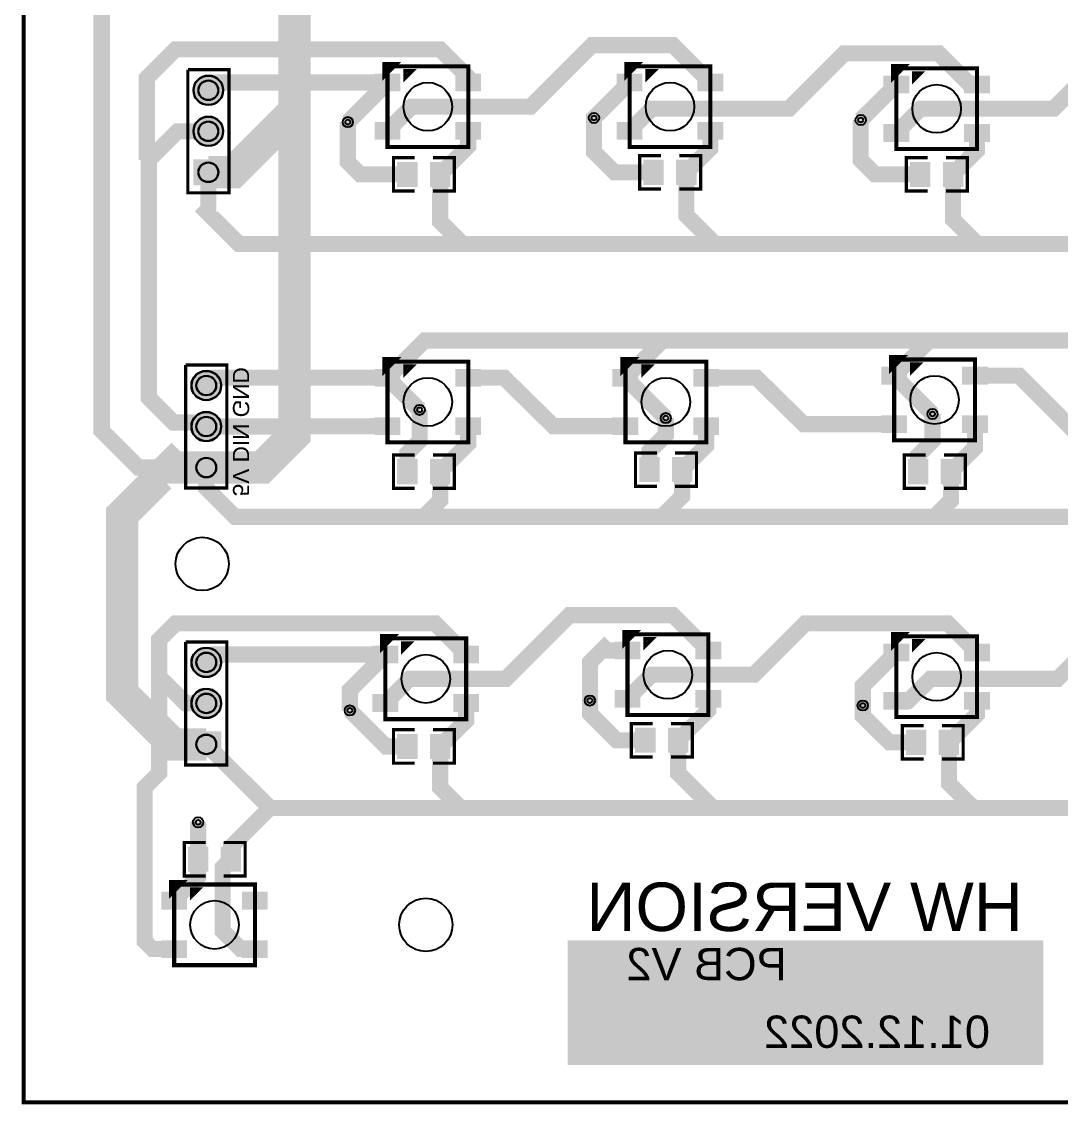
# Model space of a CAD drawing. Extents: x -5 to 8273, y -8273 to 5.
# Drawn here: x -5 to 2529, y -8273 to -5633 of the extents above; entities that cross this region are included whole.
import ezdxf

# ---------------------------------------------------------------- set-up
doc = ezdxf.new("R2010")
doc.units = 9
for name, color, linetype, true_color in [('BoardOutLine', 7, 'Continuous', 0xff00ff), ('BottomLayer', 7, 'Continuous', 0x0000ff), ('BottomSilkLayer', 7, 'Continuous', 0x66cc33), ('BottomSolderMaskLayer', 7, 'Continuous', 0xaa00ff), ('Hole', 7, 'Continuous', 0x222222), ('Multi-Layer', 7, 'Continuous', 0xc0c0c0), ('TopLayer', 7, 'Continuous', 0xff0000), ('TopPasteMaskLayer', 7, 'Continuous', 0x808080), ('TopSilkLayer', 7, 'Continuous', 0xffcc00), ('TopSolderMaskLayer', 7, 'Continuous', 0x800080)]:
    doc.layers.add(name, color=color, linetype=linetype, true_color=true_color)
doc.styles.get("Standard").update_dxf_attribs({"font": 'arial.ttf'})

msp = doc.modelspace()

# ---------------------------------------------------------------- hatches: boundary and pattern name
at = {"layer": 'BottomLayer'}
msp.add_hatch(color=256, dxfattribs=at).paths.add_polyline_path([(1327.5, -7875), (2482.5, -7875), (2482.5, -8175), (1327.5, -8175), (1327.5, -7875)])
at = {"layer": 'BottomSolderMaskLayer'}
for points in [[(413.567, -5800, 1), (486.433, -5800, 1)], [(413.567, -5900, 1), (486.433, -5900, 1)], [(413.42399999999907, -6031.874890638668), (413.42399999999907, -5968.125109361332), (486.57600000000093, -5968.125109361332), (486.57600000000093, -6031.874890638668)], [(408.567, -6520, 1), (481.433, -6520, 1)], [(408.567, -6620, 1), (481.433, -6620, 1)], [(408.42399999999907, -6751.874890638668), (408.42399999999907, -6688.125109361332), (481.57600000000093, -6688.125109361332), (481.57600000000093, -6751.874890638668)], [(408.567, -7195, 1), (481.433, -7195, 1)], [(408.567, -7295, 1), (481.433, -7295, 1)], [(408.42399999999907, -7426.874890638675), (408.42399999999907, -7363.125109361325), (481.57600000000093, -7363.125109361325), (481.57600000000093, -7426.874890638675)], [(1325.5, -7873), (2484.5, -7873), (2484.5, -8177), (1325.5, -8177), (1325.5, -7873)]]:
    msp.add_hatch(color=256, dxfattribs=at).paths.add_polyline_path(points)
at = {"layer": 'Multi-Layer'}
for points in [[(414.567, -5800, 1), (485.433, -5800, 1)], [(414.567, -5900, 1), (485.433, -5900, 1)], [(414.56700000000274, -6031), (414.56700000000274, -5969), (485.43299999999726, -5969), (485.43299999999726, -6031)], [(409.567, -6520, 1), (480.433, -6520, 1)], [(409.567, -6620, 1), (480.433, -6620, 1)], [(409.56700000000274, -6751), (409.56700000000274, -6689), (480.43299999999726, -6689), (480.43299999999726, -6751)], [(409.567, -7195, 1), (480.433, -7195, 1)], [(409.567, -7295, 1), (480.433, -7295, 1)], [(409.56700000000274, -7426), (409.56700000000274, -7364), (480.43299999999726, -7364), (480.43299999999726, -7426)]]:
    msp.add_hatch(color=256, dxfattribs=at).paths.add_polyline_path(points)
at = {"layer": 'TopLayer'}
for points in [[(916.125, -5800.5999999999985), (857.0250000000015, -5800.5999999999985), (857.0250000000015, -5761.300000000003), (916.125, -5761.300000000003)], [(1112.9249999999956, -5800.5999999999985), (1053.925000000003, -5800.5999999999985), (1053.925000000003, -5761.300000000003), (1112.9249999999956, -5761.300000000003)], [(1506.125, -5800.5999999999985), (1447.0250000000015, -5800.5999999999985), (1447.0250000000015, -5761.300000000003), (1506.125, -5761.300000000003)], [(1702.9249999999956, -5800.5999999999985), (1643.925000000003, -5800.5999999999985), (1643.925000000003, -5761.300000000003), (1702.9249999999956, -5761.300000000003)], [(2156.125, -5805.5999999999985), (2097.0250000000015, -5805.5999999999985), (2097.0250000000015, -5766.300000000003), (2156.125, -5766.300000000003)], [(2352.9249999999956, -5805.5999999999985), (2293.925000000003, -5805.5999999999985), (2293.925000000003, -5766.300000000003), (2352.9249999999956, -5766.300000000003)], [(916.125, -5918.699999999997), (857.0250000000015, -5918.699999999997), (857.0250000000015, -5879.4000000000015), (916.125, -5879.4000000000015)], [(1112.9249999999956, -5918.699999999997), (1053.925000000003, -5918.699999999997), (1053.925000000003, -5879.4000000000015), (1112.9249999999956, -5879.4000000000015)], [(1506.125, -5918.699999999997), (1447.0250000000015, -5918.699999999997), (1447.0250000000015, -5879.4000000000015), (1506.125, -5879.4000000000015)], [(1702.9249999999956, -5918.699999999997), (1643.925000000003, -5918.699999999997), (1643.925000000003, -5879.4000000000015), (1702.9249999999956, -5879.4000000000015)], [(2156.125, -5923.699999999997), (2097.0250000000015, -5923.699999999997), (2097.0250000000015, -5884.4000000000015), (2156.125, -5884.4000000000015)], [(2352.9249999999956, -5923.699999999997), (2293.925000000003, -5923.699999999997), (2293.925000000003, -5884.4000000000015), (2352.9249999999956, -5884.4000000000015)], [(957.8349999999919, -6033.542999999998), (912.1650000000081, -6033.542999999998), (912.1650000000081, -5976.457000000002), (957.8349999999919, -5976.457000000002)], [(1037.8349999999919, -6033.542999999998), (992.1650000000081, -6033.542999999998), (992.1650000000081, -5976.457000000002), (1037.8349999999919, -5976.457000000002)], [(1557.8349999999919, -6028.542999999998), (1512.1650000000081, -6028.542999999998), (1512.1650000000081, -5971.457000000002), (1557.8349999999919, -5971.457000000002)], [(1637.8349999999919, -6028.542999999998), (1592.1650000000081, -6028.542999999998), (1592.1650000000081, -5971.457000000002), (1637.8349999999919, -5971.457000000002)], [(2207.834999999992, -6033.542999999998), (2162.165000000008, -6033.542999999998), (2162.165000000008, -5976.457000000002), (2207.834999999992, -5976.457000000002)], [(2287.834999999992, -6033.542999999998), (2242.165000000008, -6033.542999999998), (2242.165000000008, -5976.457000000002), (2287.834999999992, -5976.457000000002)], [(916.125, -6520.5999999999985), (857.0250000000015, -6520.5999999999985), (857.0250000000015, -6481.300000000003), (916.125, -6481.300000000003)], [(1112.9249999999956, -6520.5999999999985), (1053.925000000003, -6520.5999999999985), (1053.925000000003, -6481.300000000003), (1112.9249999999956, -6481.300000000003)], [(1496.125, -6520.5999999999985), (1437.0250000000015, -6520.5999999999985), (1437.0250000000015, -6481.300000000003), (1496.125, -6481.300000000003)], [(1692.9249999999956, -6520.5999999999985), (1633.925000000003, -6520.5999999999985), (1633.925000000003, -6481.300000000003), (1692.9249999999956, -6481.300000000003)], [(2151.125, -6515.5999999999985), (2092.0250000000015, -6515.5999999999985), (2092.0250000000015, -6476.300000000003), (2151.125, -6476.300000000003)], [(2347.9249999999956, -6515.5999999999985), (2288.925000000003, -6515.5999999999985), (2288.925000000003, -6476.300000000003), (2347.9249999999956, -6476.300000000003)], [(916.125, -6638.699999999997), (857.0250000000015, -6638.699999999997), (857.0250000000015, -6599.4000000000015), (916.125, -6599.4000000000015)], [(1112.9249999999956, -6638.699999999997), (1053.925000000003, -6638.699999999997), (1053.925000000003, -6599.4000000000015), (1112.9249999999956, -6599.4000000000015)], [(1496.125, -6638.699999999997), (1437.0250000000015, -6638.699999999997), (1437.0250000000015, -6599.4000000000015), (1496.125, -6599.4000000000015)], [(1692.9249999999956, -6638.699999999997), (1633.925000000003, -6638.699999999997), (1633.925000000003, -6599.4000000000015), (1692.9249999999956, -6599.4000000000015)], [(2151.125, -6633.699999999997), (2092.0250000000015, -6633.699999999997), (2092.0250000000015, -6594.4000000000015), (2151.125, -6594.4000000000015)], [(2347.9249999999956, -6633.699999999997), (2288.925000000003, -6633.699999999997), (2288.925000000003, -6594.4000000000015), (2347.9249999999956, -6594.4000000000015)], [(957.8349999999919, -6758.542999999998), (912.1650000000081, -6758.542999999998), (912.1650000000081, -6701.457000000002), (957.8349999999919, -6701.457000000002)], [(1037.8349999999919, -6758.542999999998), (992.1650000000081, -6758.542999999998), (992.1650000000081, -6701.457000000002), (1037.8349999999919, -6701.457000000002)], [(1547.8349999999919, -6753.542999999998), (1502.1650000000081, -6753.542999999998), (1502.1650000000081, -6696.457000000002), (1547.8349999999919, -6696.457000000002)], [(1627.8349999999919, -6753.542999999998), (1582.1650000000081, -6753.542999999998), (1582.1650000000081, -6696.457000000002), (1627.8349999999919, -6696.457000000002)], [(2202.834999999992, -6758.542999999998), (2157.165000000008, -6758.542999999998), (2157.165000000008, -6701.457000000002), (2202.834999999992, -6701.457000000002)], [(2282.834999999992, -6758.542999999998), (2237.165000000008, -6758.542999999998), (2237.165000000008, -6701.457000000002), (2282.834999999992, -6701.457000000002)], [(1501.125, -7185.5999999999985), (1442.0250000000015, -7185.5999999999985), (1442.0250000000015, -7146.300000000003), (1501.125, -7146.300000000003)], [(1697.9249999999956, -7185.5999999999985), (1638.925000000003, -7185.5999999999985), (1638.925000000003, -7146.300000000003), (1697.9249999999956, -7146.300000000003)], [(2156.125, -7190.5999999999985), (2097.0250000000015, -7190.5999999999985), (2097.0250000000015, -7151.300000000003), (2156.125, -7151.300000000003)], [(2352.9249999999956, -7190.5999999999985), (2293.925000000003, -7190.5999999999985), (2293.925000000003, -7151.300000000003), (2352.9249999999956, -7151.300000000003)], [(911.125, -7195.5999999999985), (852.0250000000015, -7195.5999999999985), (852.0250000000015, -7156.300000000003), (911.125, -7156.300000000003)], [(1107.9249999999956, -7195.5999999999985), (1048.925000000003, -7195.5999999999985), (1048.925000000003, -7156.300000000003), (1107.9249999999956, -7156.300000000003)], [(911.125, -7313.699999999997), (852.0250000000015, -7313.699999999997), (852.0250000000015, -7274.399999999994), (911.125, -7274.399999999994)], [(1107.9249999999956, -7313.699999999997), (1048.925000000003, -7313.699999999997), (1048.925000000003, -7274.399999999994), (1107.9249999999956, -7274.399999999994)], [(1501.125, -7303.699999999997), (1442.0250000000015, -7303.699999999997), (1442.0250000000015, -7264.4000000000015), (1501.125, -7264.4000000000015)], [(1697.9249999999956, -7303.699999999997), (1638.925000000003, -7303.699999999997), (1638.925000000003, -7264.4000000000015), (1697.9249999999956, -7264.4000000000015)], [(2156.125, -7308.699999999997), (2097.0250000000015, -7308.699999999997), (2097.0250000000015, -7269.399999999994), (2156.125, -7269.399999999994)], [(2352.9249999999956, -7308.699999999997), (2293.925000000003, -7308.699999999997), (2293.925000000003, -7269.399999999994), (2352.9249999999956, -7269.399999999994)], [(1537.8349999999919, -7413.542999999998), (1492.1650000000081, -7413.542999999998), (1492.1650000000081, -7356.457000000002), (1537.8349999999919, -7356.457000000002)], [(1617.8349999999919, -7413.542999999998), (1572.1650000000081, -7413.542999999998), (1572.1650000000081, -7356.457000000002), (1617.8349999999919, -7356.457000000002)], [(2197.834999999992, -7418.542999999998), (2152.165000000008, -7418.542999999998), (2152.165000000008, -7361.457000000002), (2197.834999999992, -7361.457000000002)], [(2277.834999999992, -7418.542999999998), (2232.165000000008, -7418.542999999998), (2232.165000000008, -7361.457000000002), (2277.834999999992, -7361.457000000002)], [(957.8349999999919, -7428.542999999998), (912.1650000000081, -7428.542999999998), (912.1650000000081, -7371.457000000002), (957.8349999999919, -7371.457000000002)], [(1037.8349999999919, -7428.542999999998), (992.1650000000081, -7428.542999999998), (992.1650000000081, -7371.457000000002), (1037.8349999999919, -7371.457000000002)], [(447.8349999999991, -7703.542999999998), (402.1650000000009, -7703.542999999998), (402.1650000000009, -7646.457000000002), (447.8349999999991, -7646.457000000002)], [(527.8349999999991, -7703.542999999998), (482.1650000000009, -7703.542999999998), (482.1650000000009, -7646.457000000002), (527.8349999999991, -7646.457000000002)], [(396.125, -7795.600000000006), (337.02500000000146, -7795.600000000006), (337.02500000000146, -7756.300000000003), (396.125, -7756.300000000003)], [(592.9250000000029, -7795.600000000006), (533.9250000000029, -7795.600000000006), (533.9250000000029, -7756.300000000003), (592.9250000000029, -7756.300000000003)], [(396.125, -7913.699999999997), (337.02500000000146, -7913.699999999997), (337.02500000000146, -7874.399999999994), (396.125, -7874.399999999994)], [(592.9250000000029, -7913.699999999997), (533.9250000000029, -7913.699999999997), (533.9250000000029, -7874.399999999994), (592.9250000000029, -7874.399999999994)], [(1330, -7875), (2485, -7875), (2485, -8175), (1330, -8175), (1330, -7875)]]:
    msp.add_hatch(color=256, dxfattribs=at).paths.add_polyline_path(points)
at = {"layer": 'TopPasteMaskLayer'}
for points in [[(916.125, -5800.5999999999985), (857.0250000000015, -5800.5999999999985), (857.0250000000015, -5761.300000000003), (916.125, -5761.300000000003)], [(1112.9249999999956, -5800.5999999999985), (1053.925000000003, -5800.5999999999985), (1053.925000000003, -5761.300000000003), (1112.9249999999956, -5761.300000000003)], [(1506.125, -5800.5999999999985), (1447.0250000000015, -5800.5999999999985), (1447.0250000000015, -5761.300000000003), (1506.125, -5761.300000000003)], [(1702.9249999999956, -5800.5999999999985), (1643.925000000003, -5800.5999999999985), (1643.925000000003, -5761.300000000003), (1702.9249999999956, -5761.300000000003)], [(2156.125, -5805.5999999999985), (2097.0250000000015, -5805.5999999999985), (2097.0250000000015, -5766.300000000003), (2156.125, -5766.300000000003)], [(2352.9249999999956, -5805.5999999999985), (2293.925000000003, -5805.5999999999985), (2293.925000000003, -5766.300000000003), (2352.9249999999956, -5766.300000000003)], [(916.125, -5918.699999999997), (857.0250000000015, -5918.699999999997), (857.0250000000015, -5879.4000000000015), (916.125, -5879.4000000000015)], [(1112.9249999999956, -5918.699999999997), (1053.925000000003, -5918.699999999997), (1053.925000000003, -5879.4000000000015), (1112.9249999999956, -5879.4000000000015)], [(1506.125, -5918.699999999997), (1447.0250000000015, -5918.699999999997), (1447.0250000000015, -5879.4000000000015), (1506.125, -5879.4000000000015)], [(1702.9249999999956, -5918.699999999997), (1643.925000000003, -5918.699999999997), (1643.925000000003, -5879.4000000000015), (1702.9249999999956, -5879.4000000000015)], [(2156.125, -5923.699999999997), (2097.0250000000015, -5923.699999999997), (2097.0250000000015, -5884.4000000000015), (2156.125, -5884.4000000000015)], [(2352.9249999999956, -5923.699999999997), (2293.925000000003, -5923.699999999997), (2293.925000000003, -5884.4000000000015), (2352.9249999999956, -5884.4000000000015)], [(957.8349999999919, -6033.542999999998), (912.1650000000081, -6033.542999999998), (912.1650000000081, -5976.457000000002), (957.8349999999919, -5976.457000000002)], [(1037.8349999999919, -6033.542999999998), (992.1650000000081, -6033.542999999998), (992.1650000000081, -5976.457000000002), (1037.8349999999919, -5976.457000000002)], [(1557.8349999999919, -6028.542999999998), (1512.1650000000081, -6028.542999999998), (1512.1650000000081, -5971.457000000002), (1557.8349999999919, -5971.457000000002)], [(1637.8349999999919, -6028.542999999998), (1592.1650000000081, -6028.542999999998), (1592.1650000000081, -5971.457000000002), (1637.8349999999919, -5971.457000000002)], [(2207.834999999992, -6033.542999999998), (2162.165000000008, -6033.542999999998), (2162.165000000008, -5976.457000000002), (2207.834999999992, -5976.457000000002)], [(2287.834999999992, -6033.542999999998), (2242.165000000008, -6033.542999999998), (2242.165000000008, -5976.457000000002), (2287.834999999992, -5976.457000000002)], [(916.125, -6520.5999999999985), (857.0250000000015, -6520.5999999999985), (857.0250000000015, -6481.300000000003), (916.125, -6481.300000000003)], [(1112.9249999999956, -6520.5999999999985), (1053.925000000003, -6520.5999999999985), (1053.925000000003, -6481.300000000003), (1112.9249999999956, -6481.300000000003)], [(1496.125, -6520.5999999999985), (1437.0250000000015, -6520.5999999999985), (1437.0250000000015, -6481.300000000003), (1496.125, -6481.300000000003)], [(1692.9249999999956, -6520.5999999999985), (1633.925000000003, -6520.5999999999985), (1633.925000000003, -6481.300000000003), (1692.9249999999956, -6481.300000000003)], [(2151.125, -6515.5999999999985), (2092.0250000000015, -6515.5999999999985), (2092.0250000000015, -6476.300000000003), (2151.125, -6476.300000000003)], [(2347.9249999999956, -6515.5999999999985), (2288.925000000003, -6515.5999999999985), (2288.925000000003, -6476.300000000003), (2347.9249999999956, -6476.300000000003)], [(916.125, -6638.699999999997), (857.0250000000015, -6638.699999999997), (857.0250000000015, -6599.4000000000015), (916.125, -6599.4000000000015)], [(1112.9249999999956, -6638.699999999997), (1053.925000000003, -6638.699999999997), (1053.925000000003, -6599.4000000000015), (1112.9249999999956, -6599.4000000000015)], [(1496.125, -6638.699999999997), (1437.0250000000015, -6638.699999999997), (1437.0250000000015, -6599.4000000000015), (1496.125, -6599.4000000000015)], [(1692.9249999999956, -6638.699999999997), (1633.925000000003, -6638.699999999997), (1633.925000000003, -6599.4000000000015), (1692.9249999999956, -6599.4000000000015)], [(2151.125, -6633.699999999997), (2092.0250000000015, -6633.699999999997), (2092.0250000000015, -6594.4000000000015), (2151.125, -6594.4000000000015)], [(2347.9249999999956, -6633.699999999997), (2288.925000000003, -6633.699999999997), (2288.925000000003, -6594.4000000000015), (2347.9249999999956, -6594.4000000000015)], [(957.8349999999919, -6758.542999999998), (912.1650000000081, -6758.542999999998), (912.1650000000081, -6701.457000000002), (957.8349999999919, -6701.457000000002)], [(1037.8349999999919, -6758.542999999998), (992.1650000000081, -6758.542999999998), (992.1650000000081, -6701.457000000002), (1037.8349999999919, -6701.457000000002)], [(1547.8349999999919, -6753.542999999998), (1502.1650000000081, -6753.542999999998), (1502.1650000000081, -6696.457000000002), (1547.8349999999919, -6696.457000000002)], [(1627.8349999999919, -6753.542999999998), (1582.1650000000081, -6753.542999999998), (1582.1650000000081, -6696.457000000002), (1627.8349999999919, -6696.457000000002)], [(2202.834999999992, -6758.542999999998), (2157.165000000008, -6758.542999999998), (2157.165000000008, -6701.457000000002), (2202.834999999992, -6701.457000000002)], [(2282.834999999992, -6758.542999999998), (2237.165000000008, -6758.542999999998), (2237.165000000008, -6701.457000000002), (2282.834999999992, -6701.457000000002)], [(1501.125, -7185.5999999999985), (1442.0250000000015, -7185.5999999999985), (1442.0250000000015, -7146.300000000003), (1501.125, -7146.300000000003)], [(1697.9249999999956, -7185.5999999999985), (1638.925000000003, -7185.5999999999985), (1638.925000000003, -7146.300000000003), (1697.9249999999956, -7146.300000000003)], [(2156.125, -7190.5999999999985), (2097.0250000000015, -7190.5999999999985), (2097.0250000000015, -7151.300000000003), (2156.125, -7151.300000000003)], [(2352.9249999999956, -7190.5999999999985), (2293.925000000003, -7190.5999999999985), (2293.925000000003, -7151.300000000003), (2352.9249999999956, -7151.300000000003)], [(911.125, -7195.5999999999985), (852.0250000000015, -7195.5999999999985), (852.0250000000015, -7156.300000000003), (911.125, -7156.300000000003)], [(1107.9249999999956, -7195.5999999999985), (1048.925000000003, -7195.5999999999985), (1048.925000000003, -7156.300000000003), (1107.9249999999956, -7156.300000000003)], [(911.125, -7313.699999999997), (852.0250000000015, -7313.699999999997), (852.0250000000015, -7274.399999999994), (911.125, -7274.399999999994)], [(1107.9249999999956, -7313.699999999997), (1048.925000000003, -7313.699999999997), (1048.925000000003, -7274.399999999994), (1107.9249999999956, -7274.399999999994)], [(1501.125, -7303.699999999997), (1442.0250000000015, -7303.699999999997), (1442.0250000000015, -7264.4000000000015), (1501.125, -7264.4000000000015)], [(1697.9249999999956, -7303.699999999997), (1638.925000000003, -7303.699999999997), (1638.925000000003, -7264.4000000000015), (1697.9249999999956, -7264.4000000000015)], [(2156.125, -7308.699999999997), (2097.0250000000015, -7308.699999999997), (2097.0250000000015, -7269.399999999994), (2156.125, -7269.399999999994)], [(2352.9249999999956, -7308.699999999997), (2293.925000000003, -7308.699999999997), (2293.925000000003, -7269.399999999994), (2352.9249999999956, -7269.399999999994)], [(1537.8349999999919, -7413.542999999998), (1492.1650000000081, -7413.542999999998), (1492.1650000000081, -7356.457000000002), (1537.8349999999919, -7356.457000000002)], [(1617.8349999999919, -7413.542999999998), (1572.1650000000081, -7413.542999999998), (1572.1650000000081, -7356.457000000002), (1617.8349999999919, -7356.457000000002)], [(2197.834999999992, -7418.542999999998), (2152.165000000008, -7418.542999999998), (2152.165000000008, -7361.457000000002), (2197.834999999992, -7361.457000000002)], [(2277.834999999992, -7418.542999999998), (2232.165000000008, -7418.542999999998), (2232.165000000008, -7361.457000000002), (2277.834999999992, -7361.457000000002)], [(957.8349999999919, -7428.542999999998), (912.1650000000081, -7428.542999999998), (912.1650000000081, -7371.457000000002), (957.8349999999919, -7371.457000000002)], [(1037.8349999999919, -7428.542999999998), (992.1650000000081, -7428.542999999998), (992.1650000000081, -7371.457000000002), (1037.8349999999919, -7371.457000000002)], [(447.8349999999991, -7703.542999999998), (402.1650000000009, -7703.542999999998), (402.1650000000009, -7646.457000000002), (447.8349999999991, -7646.457000000002)], [(527.8349999999991, -7703.542999999998), (482.1650000000009, -7703.542999999998), (482.1650000000009, -7646.457000000002), (527.8349999999991, -7646.457000000002)], [(396.125, -7795.600000000006), (337.02500000000146, -7795.600000000006), (337.02500000000146, -7756.300000000003), (396.125, -7756.300000000003)], [(592.9250000000029, -7795.600000000006), (533.9250000000029, -7795.600000000006), (533.9250000000029, -7756.300000000003), (592.9250000000029, -7756.300000000003)], [(396.125, -7913.699999999997), (337.02500000000146, -7913.699999999997), (337.02500000000146, -7874.399999999994), (396.125, -7874.399999999994)], [(592.9250000000029, -7913.699999999997), (533.9250000000029, -7913.699999999997), (533.9250000000029, -7874.399999999994), (592.9250000000029, -7874.399999999994)]]:
    msp.add_hatch(color=256, dxfattribs=at).paths.add_polyline_path(points)
at = {"layer": 'TopSolderMaskLayer'}
for points in [[(413.567, -5800, 1), (486.433, -5800, 1)], [(918.1261853357064, -5802.596443992887), (855.0231373296119, -5802.596443992887), (855.0231373296119, -5759.303556007115), (918.1261853357064, -5759.303556007115)], [(1114.9234759969477, -5802.596443992887), (1051.9272013377413, -5802.596443992887), (1051.9272013377413, -5759.303556007115), (1114.9234759969477, -5759.303556007115)], [(1508.1261853357064, -5802.596443992887), (1445.023137329612, -5802.596443992887), (1445.023137329612, -5759.303556007115), (1508.1261853357064, -5759.303556007115)], [(1704.9234759969477, -5802.596443992887), (1641.9272013377413, -5802.596443992887), (1641.9272013377413, -5759.303556007115), (1704.9234759969477, -5759.303556007115)], [(2158.1261853357064, -5807.596443992887), (2095.023137329612, -5807.596443992887), (2095.023137329612, -5764.303556007115), (2158.1261853357064, -5764.303556007115)], [(2354.9227986622573, -5807.596443992887), (2291.926524003051, -5807.596443992887), (2291.926524003051, -5764.303556007115), (2354.9227986622573, -5764.303556007115)], [(413.567, -5900, 1), (486.433, -5900, 1)], [(918.1261853357064, -5920.696443992885), (855.0231373296119, -5920.696443992885), (855.0231373296119, -5877.403556007113), (918.1261853357064, -5877.403556007113)], [(1114.9234759969477, -5920.696443992885), (1051.9272013377413, -5920.696443992885), (1051.9272013377413, -5877.403556007113), (1114.9234759969477, -5877.403556007113)], [(1508.1261853357064, -5920.696443992885), (1445.023137329612, -5920.696443992885), (1445.023137329612, -5877.403556007113), (1508.1261853357064, -5877.403556007113)], [(1704.9234759969477, -5920.696443992885), (1641.9272013377413, -5920.696443992885), (1641.9272013377413, -5877.403556007113), (1704.9234759969477, -5877.403556007113)], [(2158.1261853357064, -5925.696443992885), (2095.023137329612, -5925.696443992885), (2095.023137329612, -5882.403556007113), (2158.1261853357064, -5882.403556007113)], [(2354.9227986622573, -5925.696443992885), (2291.926524003051, -5925.696443992885), (2291.926524003051, -5882.403556007113), (2354.9227986622573, -5882.403556007113)], [(413.42399999999907, -6031.874890638668), (413.42399999999907, -5968.125109361332), (486.57600000000093, -5968.125109361332), (486.57600000000093, -6031.874890638668)], [(959.8349999999919, -6035.542964965753), (910.1650000000081, -6035.542964965753), (910.1650000000081, -5974.457035034247), (959.8349999999919, -5974.457035034247)], [(1039.8349999999919, -6035.542964965753), (990.1650000000081, -6035.542964965753), (990.1650000000081, -5974.457035034247), (1039.8349999999919, -5974.457035034247)], [(1559.8349999999919, -6030.542964965753), (1510.1650000000081, -6030.542964965753), (1510.1650000000081, -5969.457035034247), (1559.8349999999919, -5969.457035034247)], [(1639.8349999999919, -6030.542964965753), (1590.1650000000081, -6030.542964965753), (1590.1650000000081, -5969.457035034247), (1639.8349999999919, -5969.457035034247)], [(2209.834999999992, -6035.542964965753), (2160.165000000008, -6035.542964965753), (2160.165000000008, -5974.457035034247), (2209.834999999992, -5974.457035034247)], [(2289.834999999992, -6035.542964965753), (2240.165000000008, -6035.542964965753), (2240.165000000008, -5974.457035034247), (2289.834999999992, -5974.457035034247)], [(408.567, -6520, 1), (481.433, -6520, 1)], [(918.1261853357064, -6522.596443992887), (855.0231373296119, -6522.596443992887), (855.0231373296119, -6479.303556007115), (918.1261853357064, -6479.303556007115)], [(1114.9234759969477, -6522.596443992887), (1051.9272013377413, -6522.596443992887), (1051.9272013377413, -6479.303556007115), (1114.9234759969477, -6479.303556007115)], [(1498.1261853357064, -6522.596443992887), (1435.023137329612, -6522.596443992887), (1435.023137329612, -6479.303556007115), (1498.1261853357064, -6479.303556007115)], [(1694.9234759969477, -6522.596443992887), (1631.9272013377413, -6522.596443992887), (1631.9272013377413, -6479.303556007115), (1694.9234759969477, -6479.303556007115)], [(2153.1261853357064, -6517.596443992887), (2090.023137329612, -6517.596443992887), (2090.023137329612, -6474.303556007115), (2153.1261853357064, -6474.303556007115)], [(2349.9227986622573, -6517.596443992887), (2286.926524003051, -6517.596443992887), (2286.926524003051, -6474.303556007115), (2349.9227986622573, -6474.303556007115)], [(408.567, -6620, 1), (481.433, -6620, 1)], [(918.1261853357064, -6640.696443992885), (855.0231373296119, -6640.696443992885), (855.0231373296119, -6597.403556007113), (918.1261853357064, -6597.403556007113)], [(1114.9234759969477, -6640.696443992885), (1051.9272013377413, -6640.696443992885), (1051.9272013377413, -6597.403556007113), (1114.9234759969477, -6597.403556007113)], [(1498.1261853357064, -6640.696443992885), (1435.023137329612, -6640.696443992885), (1435.023137329612, -6597.403556007113), (1498.1261853357064, -6597.403556007113)], [(1694.9234759969477, -6640.696443992885), (1631.9272013377413, -6640.696443992885), (1631.9272013377413, -6597.403556007113), (1694.9234759969477, -6597.403556007113)], [(2153.1261853357064, -6635.696443992885), (2090.023137329612, -6635.696443992885), (2090.023137329612, -6592.403556007113), (2153.1261853357064, -6592.403556007113)], [(2349.9227986622573, -6635.696443992885), (2286.926524003051, -6635.696443992885), (2286.926524003051, -6592.403556007113), (2349.9227986622573, -6592.403556007113)], [(408.42399999999907, -6751.874890638668), (408.42399999999907, -6688.125109361332), (481.57600000000093, -6688.125109361332), (481.57600000000093, -6751.874890638668)], [(959.8349999999919, -6760.542964965753), (910.1650000000081, -6760.542964965753), (910.1650000000081, -6699.457035034247), (959.8349999999919, -6699.457035034247)], [(1039.8349999999919, -6760.542964965753), (990.1650000000081, -6760.542964965753), (990.1650000000081, -6699.457035034247), (1039.8349999999919, -6699.457035034247)], [(1549.8349999999919, -6755.542964965753), (1500.1650000000081, -6755.542964965753), (1500.1650000000081, -6694.457035034247), (1549.8349999999919, -6694.457035034247)], [(1629.8349999999919, -6755.542964965753), (1580.1650000000081, -6755.542964965753), (1580.1650000000081, -6694.457035034247), (1629.8349999999919, -6694.457035034247)], [(2204.834999999992, -6760.542964965753), (2155.165000000008, -6760.542964965753), (2155.165000000008, -6699.457035034247), (2204.834999999992, -6699.457035034247)], [(2284.834999999992, -6760.542964965753), (2235.165000000008, -6760.542964965753), (2235.165000000008, -6699.457035034247), (2284.834999999992, -6699.457035034247)], [(913.1261853357064, -7197.596443992887), (850.0231373296119, -7197.596443992887), (850.0231373296119, -7154.303556007115), (913.1261853357064, -7154.303556007115)], [(1109.9234759969477, -7197.596443992887), (1046.9272013377413, -7197.596443992887), (1046.9272013377413, -7154.303556007115), (1109.9234759969477, -7154.303556007115)], [(1503.1261853357064, -7187.596443992887), (1440.023137329612, -7187.596443992887), (1440.023137329612, -7144.303556007115), (1503.1261853357064, -7144.303556007115)], [(1699.9234759969477, -7187.596443992887), (1636.9272013377413, -7187.596443992887), (1636.9272013377413, -7144.303556007115), (1699.9234759969477, -7144.303556007115)], [(2158.1261853357064, -7192.596443992887), (2095.023137329612, -7192.596443992887), (2095.023137329612, -7149.303556007115), (2158.1261853357064, -7149.303556007115)], [(2354.9227986622573, -7192.596443992887), (2291.926524003051, -7192.596443992887), (2291.926524003051, -7149.303556007115), (2354.9227986622573, -7149.303556007115)], [(408.567, -7195, 1), (481.433, -7195, 1)], [(408.567, -7295, 1), (481.433, -7295, 1)], [(913.1261853357064, -7315.696443992885), (850.0231373296119, -7315.696443992885), (850.0231373296119, -7272.403556007113), (913.1261853357064, -7272.403556007113)], [(1109.9234759969477, -7315.696443992885), (1046.9272013377413, -7315.696443992885), (1046.9272013377413, -7272.403556007113), (1109.9234759969477, -7272.403556007113)], [(1503.1261853357064, -7305.696443992885), (1440.023137329612, -7305.696443992885), (1440.023137329612, -7262.403556007113), (1503.1261853357064, -7262.403556007113)], [(1699.9234759969477, -7305.696443992885), (1636.9272013377413, -7305.696443992885), (1636.9272013377413, -7262.403556007113), (1699.9234759969477, -7262.403556007113)], [(2158.1261853357064, -7310.696443992885), (2095.023137329612, -7310.696443992885), (2095.023137329612, -7267.403556007113), (2158.1261853357064, -7267.403556007113)], [(2354.9227986622573, -7310.696443992885), (2291.926524003051, -7310.696443992885), (2291.926524003051, -7267.403556007113), (2354.9227986622573, -7267.403556007113)], [(408.42399999999907, -7426.874890638675), (408.42399999999907, -7363.125109361325), (481.57600000000093, -7363.125109361325), (481.57600000000093, -7426.874890638675)], [(1539.8349999999919, -7415.542964965753), (1490.1650000000081, -7415.542964965753), (1490.1650000000081, -7354.457035034247), (1539.8349999999919, -7354.457035034247)], [(1619.8349999999919, -7415.542964965753), (1570.1650000000081, -7415.542964965753), (1570.1650000000081, -7354.457035034247), (1619.8349999999919, -7354.457035034247)], [(2199.834999999992, -7420.542964965753), (2150.165000000008, -7420.542964965753), (2150.165000000008, -7359.457035034247), (2199.834999999992, -7359.457035034247)], [(2279.834999999992, -7420.542964965753), (2230.165000000008, -7420.542964965753), (2230.165000000008, -7359.457035034247), (2279.834999999992, -7359.457035034247)], [(959.8349999999919, -7430.542964965753), (910.1650000000081, -7430.542964965753), (910.1650000000081, -7369.457035034247), (959.8349999999919, -7369.457035034247)], [(1039.8349999999919, -7430.542964965753), (990.1650000000081, -7430.542964965753), (990.1650000000081, -7369.457035034247), (1039.8349999999919, -7369.457035034247)], [(449.8349999999991, -7705.542964965753), (400.1650000000009, -7705.542964965753), (400.1650000000009, -7644.457035034247), (449.8349999999991, -7644.457035034247)], [(529.8349999999991, -7705.542964965753), (480.1650000000009, -7705.542964965753), (480.1650000000009, -7644.457035034247), (529.8349999999991, -7644.457035034247)], [(398.1261853357064, -7797.596443992887), (335.0231373296119, -7797.596443992887), (335.0231373296119, -7754.303556007115), (398.1261853357064, -7754.303556007115)], [(594.923475996955, -7797.596443992887), (531.927201337734, -7797.596443992887), (531.927201337734, -7754.303556007115), (594.923475996955, -7754.303556007115)], [(398.1261853357064, -7915.696443992885), (335.0231373296119, -7915.696443992885), (335.0231373296119, -7872.403556007113), (398.1261853357064, -7872.403556007113)], [(594.923475996955, -7915.696443992885), (531.927201337734, -7915.696443992885), (531.927201337734, -7872.403556007113), (594.923475996955, -7872.403556007113)], [(1325.5, -7873), (2484.5, -7873), (2484.5, -8177), (1325.5, -8177), (1325.5, -7873)]]:
    msp.add_hatch(color=256, dxfattribs=at).paths.add_polyline_path(points)

# ---------------------------------------------------------------- linework, layer by layer
at = {"layer": 'BoardOutLine', "const_width": 10}
msp.add_lwpolyline([(0, 0), (8267.700000000004, 0), (8267.700000000004, -8267.700000000004), (0, -8267.700000000004), (0, 0)], close=True, dxfattribs=at)
at = {"layer": 'BottomLayer', "const_width": 78.74}
for points in [[(660, -5240), (660, -5850), (510, -6000), (450, -6000)], [(660, -5850), (660, -6640), (580, -6720), (445, -6720)], [(445, -7395), (365, -7395), (240, -7270), (240, -6835), (360, -6715), (365, -6720), (445, -6720)]]:
    msp.add_lwpolyline(points, dxfattribs=at)
at = {"layer": 'BottomSolderMaskLayer'}
for centre, radius in [((450, -5800), 36.433), ((450, -5800), 24.288666666666668), ((450, -5900), 36.433), ((450, -5900), 24.288666666666668), ((450, -6000), 24.384), ((445, -6520), 36.433), ((445, -6520), 24.288666666666668), ((445, -6620), 36.433), ((445, -6620), 24.288666666666668), ((445, -6720), 24.384), ((445, -7195), 36.433), ((445, -7195), 24.288666666666668), ((445, -7295), 36.433), ((445, -7295), 24.288666666666668), ((445, -7395), 24.384)]:
    msp.add_circle(centre, radius, dxfattribs=at)
at = {"layer": 'Hole'}
for centre in [(790, -5877.529999999999), (1390, -5867.529999999999), (2040, -5872.529999999999), (965, -6579.380000000005), (1565, -6599.380000000005), (2215, -6589.380000000005), (1380, -7288.080000000002), (795, -7312.0799999999945), (2045, -7300.080000000002), (425, -7585)]:
    msp.add_circle(centre, 6, dxfattribs=at)
at = {"layer": 'Multi-Layer'}
for centre, radius in [((450, -5800), 35.433), ((450, -5800), 23.622), ((1390, -5867.529999999999), 12.5), ((2040, -5872.529999999999), 12.5), ((450, -5900), 35.433), ((450, -5900), 23.622), ((790, -5877.529999999999), 12.5), ((450, -6000), 23.622), ((445, -6520), 35.433), ((445, -6520), 23.622), ((965, -6579.380000000005), 12.5), ((445, -6620), 35.433), ((445, -6620), 23.622), ((1565, -6599.380000000005), 12.5), ((2215, -6589.380000000005), 12.5), ((445, -6720), 23.622), ((435, -6955), 64.961), ((445, -7195), 35.433), ((445, -7195), 23.622), ((445, -7295), 35.433), ((445, -7295), 23.622), ((1380, -7288.080000000002), 12.5), ((795, -7312.0799999999945), 12.5), ((2045, -7300.080000000002), 12.5), ((445, -7395), 23.622), ((425, -7585), 12.5), ((980, -7835), 64.961)]:
    msp.add_circle(centre, radius, dxfattribs=at)
at = {"layer": 'TopLayer'}
for points, const_width in [([(190, -5255), (190, -6630), (280, -6720), (445, -6720)], 40), ([(1673.4249999999956, -5780.949999999997), (1582.4750000000058, -5690), (1385, -5690), (1235, -5840), (945.625, -5840), (886.5750000000044, -5899.050000000003)], 39.37), ([(1083.4249999999956, -5780.949999999997), (1083.4249999999956, -5768.425000000003), (1015, -5700), (370, -5700), (300, -5770), (300, -5970)], 39.37), ([(2323.4249999999956, -5785.949999999997), (2305.9500000000044, -5785.949999999997), (2230, -5710), (2000, -5710), (1865, -5845), (1530.625, -5845), (1476.5750000000044, -5899.050000000003)], 39.37), ([(2953.4249999999956, -5785.949999999997), (2953.4249999999956, -5748.425000000003), (2905, -5700), (2655, -5700), (2510, -5845), (2185.625, -5845), (2126.5750000000044, -5904.050000000003)], 39.37), ([(450, -5800), (469.0500000000029, -5780.949999999997), (886.5750000000044, -5780.949999999997)], 39.37), ([(790, -5877.5250000000015), (790, -5877.5250000000015), (886.5750000000044, -5780.949999999997)], 39.37), ([(1535, -6000), (1440, -6000), (1390, -5950), (1390, -5867.523999999998), (1476.5769999999975, -5780.949999999997)], 39.37), ([(2040, -5872.5250000000015), (2040, -5872.5250000000015), (2126.5750000000044, -5785.949999999997)], 39.37), ([(935, -6005), (820, -6005), (790, -5975), (790, -5877.523999999998)], 39.37), ([(2185, -6005), (2075, -6005), (2040, -5970), (2040, -5872.523999999998)], 39.37), ([(450, -5900), (375, -5900), (305, -5970), (305, -6550), (365, -6610), (435, -6610), (445, -6620)], 39.37), ([(1015, -6005), (1083.4230000000025, -5936.577000000005), (1083.4230000000025, -5899.050000000003)], 39.37), ([(1615, -6000), (1673.4230000000025, -5941.577000000005), (1673.4230000000025, -5899.050000000003)], 39.37), ([(2265, -6005), (2323.4230000000025, -5946.577000000005), (2323.4230000000025, -5904.050000000003)], 39.37), ([(1070, -6175), (525, -6175), (445, -6095), (450, -6090), (450, -6000)], 39.37), ([(1685, -6175), (1070, -6175), (1015, -6120), (1015, -6005)], 39.37), ([(2325, -6175), (1685, -6175), (1615, -6105), (1615, -6000)], 39.37), ([(2955, -6175), (2325, -6175), (2265, -6115), (2265, -6005)], 39.37), ([(1557.5249999999942, -6410), (977.5249999999942, -6410), (886.5750000000044, -6500.949999999997)], 39.37), ([(2207.524999999994, -6410), (1557.5249999999942, -6410), (1466.5750000000044, -6500.949999999997)], 39.37), ([(2837.524999999994, -6410), (2207.524999999994, -6410), (2121.5750000000044, -6495.949999999997)], 39.37), ([(445, -6520), (464.0500000000029, -6500.949999999997), (886.5750000000044, -6500.949999999997)], 39.37), ([(965, -6579.375), (965, -6579.375), (886.5750000000044, -6500.949999999997)], 39.37), ([(1083.4000000000015, -6500.9000000000015), (1171, -6500.9000000000015), (1291, -6619.0999999999985), (1466.5999999999985, -6619.0999999999985)], 39.37), ([(1565, -6599.375), (1565, -6599.375), (1466.5750000000044, -6500.949999999997)], 39.37), ([(1663.4000000000015, -6500.9000000000015), (1786, -6500.9000000000015), (1901, -6614.0999999999985), (2121.5999999999985, -6614.0999999999985)], 39.37), ([(2215, -6589.375), (2215, -6589.375), (2121.5750000000044, -6495.949999999997)], 39.37), ([(2318.4249999999956, -6495.949999999997), (2425.9500000000044, -6495.949999999997), (2545, -6615), (2550.9500000000044, -6609.050000000003), (2756.5750000000044, -6609.050000000003)], 39.37), ([(935, -6730), (935, -6685), (965, -6655), (965, -6579.375)], 39.37), ([(2180, -6730), (2180, -6690), (2215, -6655), (2215, -6589.375)], 39.37), ([(445, -6620), (886.5999999999985, -6619.0999999999985)], 39.37), ([(1015, -6730), (1083.4249999999956, -6661.574999999997), (1083.4249999999956, -6619.050000000003)], 39.37), ([(1525, -6725), (1525, -6680), (1565, -6640), (1565, -6599.375)], 39.37), ([(1605, -6725), (1663.4249999999956, -6666.574999999997), (1663.4249999999956, -6619.050000000003)], 39.37), ([(2260, -6730), (2318.4249999999956, -6671.574999999997), (2318.4249999999956, -6614.050000000003)], 39.37), ([(445, -6720), (445, -6770), (515, -6840), (975, -6840), (1015, -6800), (1015, -6730)], 39.37), ([(975, -6840), (1555, -6840), (1605, -6790), (1605, -6725)], 39.37), ([(2220, -6840), (2840, -6840), (2890, -6790), (2885, -6785), (2885, -6725)], 39.37), ([(1555, -6840), (2220, -6840), (2260, -6800), (2260, -6730)], 39.37), ([(1668.4249999999956, -7165.949999999997), (1582.4750000000058, -7080), (1330, -7080), (1175, -7235), (940.625, -7235), (881.5750000000044, -7294.049999999996)], 39.37), ([(2958.4249999999956, -7175.949999999997), (2877.475000000006, -7095), (2660, -7095), (2520, -7235), (2210, -7235), (2155.9500000000044, -7289.049999999996), (2126.5750000000044, -7289.049999999996)], 39.37), ([(1078.4249999999956, -7175.949999999997), (1002.4750000000058, -7100), (370, -7100), (330, -7140), (330, -7230), (395, -7295), (445, -7295)], 39.37), ([(2323.4249999999956, -7170.949999999997), (2252.475000000006, -7100), (1905, -7100), (1780, -7225), (1530.625, -7225), (1471.5750000000044, -7284.049999999996)], 39.37), ([(1380, -7288.081000000006), (1380, -7195), (1415, -7160), (1420.9500000000044, -7165.949999999997), (1471.5750000000044, -7165.949999999997)], 39.37), ([(2045, -7300.080999999998), (2045, -7252.5250000000015), (2126.5750000000044, -7170.949999999997)], 39.37), ([(445, -7195), (464.0500000000029, -7175.949999999997), (881.5750000000044, -7175.949999999997)], 39.37), ([(795, -7312.080999999998), (795, -7262.5250000000015), (881.5750000000044, -7175.949999999997)], 39.37), ([(366.59999999999854, -7894), (314.09999999999854, -7894), (295, -7875), (295, -7500), (330, -7465), (330, -7230)], 39.37), ([(1015, -7400), (1078.4230000000025, -7336.5769999999975), (1078.4230000000025, -7294.0480000000025)], 39.37), ([(1515, -7385), (1445, -7385), (1380, -7320), (1380, -7288.081000000006)], 39.37), ([(1595, -7385), (1668.4230000000025, -7311.5769999999975), (1668.4230000000025, -7284.0480000000025)], 39.37), ([(2175, -7390), (2110, -7390), (2045, -7325), (2045, -7300.083000000006)], 39.37), ([(2255, -7390), (2323.4230000000025, -7321.5769999999975), (2323.4230000000025, -7289.0480000000025)], 39.37), ([(935, -7400), (882.9200000000055, -7400), (795, -7312.0799999999945)], 39.37), ([(2315, -7550), (1680, -7550), (1600, -7470), (1595, -7465), (1595, -7385)], 39.37), ([(1065, -7550), (600, -7550), (445, -7395)], 39.37), ([(1680, -7550), (1065, -7550), (1015, -7500), (1015, -7400)], 39.37), ([(2920, -7550), (2315, -7550), (2255, -7490), (2255, -7390)], 39.37), ([(505, -7675), (505, -7645), (600, -7550)], 39.37), ([(425, -7675), (425, -7585)], 39.37), ([(366.58000000000175, -7775.950000000004), (425, -7717.529999999999), (425, -7675)], 39.37), ([(563.4199999999983, -7894.049999999996), (529.0500000000029, -7894.049999999996), (485, -7850), (485, -7695), (505, -7675)], 39.37)]:
    msp.add_lwpolyline(points, dxfattribs=dict(at, const_width=const_width))
at = {"layer": 'TopSilkLayer'}
for points, const_width in [([(400, -5975), (400, -6050), (500, -6050), (500, -5750), (400, -5750)], 8), ([(400, -5750), (400, -5975)], 7.9921), ([(953.1599999999962, -5964.260000000002), (901.189999999995, -5964.260000000002), (901.189999999995, -6045.760000000002), (953.1599999999962, -6045.760000000002)], 7.87), ([(997.7300000000032, -5964.260000000002), (1049.7000000000044, -5964.260000000002), (1049.7000000000044, -6045.760000000002), (997.7300000000032, -6045.760000000002)], 7.87), ([(1553.1599999999962, -5959.260000000002), (1501.189999999995, -5959.260000000002), (1501.189999999995, -6040.760000000002), (1553.1599999999962, -6040.760000000002)], 7.87), ([(1597.7300000000032, -5959.260000000002), (1649.7000000000044, -5959.260000000002), (1649.7000000000044, -6040.760000000002), (1597.7300000000032, -6040.760000000002)], 7.87), ([(2203.159999999996, -5964.260000000002), (2151.189999999995, -5964.260000000002), (2151.189999999995, -6045.760000000002), (2203.159999999996, -6045.760000000002)], 7.87), ([(2247.730000000003, -5964.260000000002), (2299.7000000000044, -5964.260000000002), (2299.7000000000044, -6045.760000000002), (2247.730000000003, -6045.760000000002)], 7.87), ([(395, -6695), (395, -6770), (495, -6770), (495, -6470), (395, -6470)], 8), ([(395, -6470), (395, -6695)], 7.9921), ([(953.1599999999962, -6689.260000000002), (901.189999999995, -6689.260000000002), (901.189999999995, -6770.760000000002), (953.1599999999962, -6770.760000000002)], 7.87), ([(997.7300000000032, -6689.260000000002), (1049.7000000000044, -6689.260000000002), (1049.7000000000044, -6770.760000000002), (997.7300000000032, -6770.760000000002)], 7.87), ([(1543.1599999999962, -6684.260000000002), (1491.189999999995, -6684.260000000002), (1491.189999999995, -6765.760000000002), (1543.1599999999962, -6765.760000000002)], 7.87), ([(1587.7300000000032, -6684.260000000002), (1639.7000000000044, -6684.260000000002), (1639.7000000000044, -6765.760000000002), (1587.7300000000032, -6765.760000000002)], 7.87), ([(2198.159999999996, -6689.260000000002), (2146.189999999995, -6689.260000000002), (2146.189999999995, -6770.760000000002), (2198.159999999996, -6770.760000000002)], 7.87), ([(2242.730000000003, -6689.260000000002), (2294.7000000000044, -6689.260000000002), (2294.7000000000044, -6770.760000000002), (2242.730000000003, -6770.760000000002)], 7.87), ([(395, -7370), (395, -7445), (495, -7445), (495, -7145), (395, -7145)], 8), ([(395, -7145), (395, -7370)], 7.9921), ([(953.1599999999962, -7359.260000000002), (901.189999999995, -7359.260000000002), (901.189999999995, -7440.760000000002), (953.1599999999962, -7440.760000000002)], 7.87), ([(997.7300000000032, -7359.260000000002), (1049.7000000000044, -7359.260000000002), (1049.7000000000044, -7440.760000000002), (997.7300000000032, -7440.760000000002)], 7.87), ([(1533.1599999999962, -7344.260000000002), (1481.189999999995, -7344.260000000002), (1481.189999999995, -7425.760000000002), (1533.1599999999962, -7425.760000000002)], 7.87), ([(1577.7300000000032, -7344.260000000002), (1629.7000000000044, -7344.260000000002), (1629.7000000000044, -7425.760000000002), (1577.7300000000032, -7425.760000000002)], 7.87), ([(2193.159999999996, -7349.260000000002), (2141.189999999995, -7349.260000000002), (2141.189999999995, -7430.760000000002), (2193.159999999996, -7430.760000000002)], 7.87), ([(2237.730000000003, -7349.260000000002), (2289.7000000000044, -7349.260000000002), (2289.7000000000044, -7430.760000000002), (2237.730000000003, -7430.760000000002)], 7.87), ([(443.1599999999962, -7634.260000000002), (391.1900000000023, -7634.260000000002), (391.1900000000023, -7715.760000000002), (443.1599999999962, -7715.760000000002)], 7.87), ([(487.7300000000032, -7634.260000000002), (539.6999999999971, -7634.260000000002), (539.6999999999971, -7715.760000000002), (487.7300000000032, -7715.760000000002)], 7.87)]:
    msp.add_lwpolyline(points, dxfattribs=dict(at, const_width=const_width))
at = {"layer": 'TopSilkLayer', "const_width": 10}
for points in [[(878.7309999999998, -5765.192000000003), (878.7309999999998, -5735.664000000004), (908.2579999999944, -5735.664000000004), (878.7309999999998, -5765.192000000003)], [(1083.4449999999997, -5938.419999999998), (886.5950000000012, -5938.419999999998), (886.5950000000012, -5741.57), (1083.4449999999997, -5741.57), (1083.4449999999997, -5938.419999999998)], [(929.9120000000039, -5769.129999999997), (929.9120000000039, -5753.380000000005), (945.6599999999962, -5753.384999999995), (929.9120000000039, -5769.129999999997)], [(1468.7309999999998, -5765.192000000003), (1468.7309999999998, -5735.664000000004), (1498.2579999999944, -5735.664000000004), (1468.7309999999998, -5765.192000000003)], [(1673.4449999999997, -5938.419999999998), (1476.5950000000012, -5938.419999999998), (1476.5950000000012, -5741.57), (1673.4449999999997, -5741.57), (1673.4449999999997, -5938.419999999998)], [(1519.912000000004, -5769.129999999997), (1519.912000000004, -5753.380000000005), (1535.6599999999962, -5753.384999999995), (1519.912000000004, -5769.129999999997)], [(2118.7309999999998, -5770.192000000003), (2118.7309999999998, -5740.664000000004), (2148.2579999999944, -5740.664000000004), (2118.7309999999998, -5770.192000000003)], [(2323.4449999999997, -5943.419999999998), (2126.595000000001, -5943.419999999998), (2126.595000000001, -5746.57), (2323.4449999999997, -5746.57), (2323.4449999999997, -5943.419999999998)], [(2169.912000000004, -5774.129999999997), (2169.912000000004, -5758.380000000005), (2185.659999999996, -5758.384999999995), (2169.912000000004, -5774.129999999997)], [(878.7309999999998, -6485.192000000003), (878.7309999999998, -6455.664000000004), (908.2579999999944, -6455.664000000004), (878.7309999999998, -6485.192000000003)], [(1083.4449999999997, -6658.419999999998), (886.5950000000012, -6658.419999999998), (886.5950000000012, -6461.57), (1083.4449999999997, -6461.57), (1083.4449999999997, -6658.419999999998)], [(1458.7309999999998, -6485.192000000003), (1458.7309999999998, -6455.664000000004), (1488.2579999999944, -6455.664000000004), (1458.7309999999998, -6485.192000000003)], [(1663.4449999999997, -6658.419999999998), (1466.5950000000012, -6658.419999999998), (1466.5950000000012, -6461.57), (1663.4449999999997, -6461.57), (1663.4449999999997, -6658.419999999998)], [(2113.7309999999998, -6480.192000000003), (2113.7309999999998, -6450.664000000004), (2143.2579999999944, -6450.664000000004), (2113.7309999999998, -6480.192000000003)], [(2318.4449999999997, -6653.419999999998), (2121.595000000001, -6653.419999999998), (2121.595000000001, -6456.57), (2318.4449999999997, -6456.57), (2318.4449999999997, -6653.419999999998)], [(2164.912000000004, -6484.129999999997), (2164.912000000004, -6468.380000000005), (2180.659999999996, -6468.384999999995), (2164.912000000004, -6484.129999999997)], [(929.9120000000039, -6489.129999999997), (929.9120000000039, -6473.380000000005), (945.6599999999962, -6473.384999999995), (929.9120000000039, -6489.129999999997)], [(1509.912000000004, -6489.129999999997), (1509.912000000004, -6473.380000000005), (1525.6599999999962, -6473.384999999995), (1509.912000000004, -6489.129999999997)], [(873.7309999999998, -7160.192000000003), (873.7309999999998, -7130.664000000004), (903.2579999999944, -7130.664000000004), (873.7309999999998, -7160.192000000003)], [(1463.7309999999998, -7150.192000000003), (1463.7309999999998, -7120.664000000004), (1493.2579999999944, -7120.664000000004), (1463.7309999999998, -7150.192000000003)], [(1668.4449999999997, -7323.419999999998), (1471.5950000000012, -7323.419999999998), (1471.5950000000012, -7126.57), (1668.4449999999997, -7126.57), (1668.4449999999997, -7323.419999999998)], [(2118.7309999999998, -7155.192000000003), (2118.7309999999998, -7125.664000000004), (2148.2579999999944, -7125.664000000004), (2118.7309999999998, -7155.192000000003)], [(2323.4449999999997, -7328.419999999998), (2126.595000000001, -7328.419999999998), (2126.595000000001, -7131.57), (2323.4449999999997, -7131.57), (2323.4449999999997, -7328.419999999998)], [(1078.4449999999997, -7333.419999999998), (881.5950000000012, -7333.419999999998), (881.5950000000012, -7136.57), (1078.4449999999997, -7136.57), (1078.4449999999997, -7333.419999999998)], [(924.9120000000039, -7164.129999999997), (924.9120000000039, -7148.380000000005), (940.6599999999962, -7148.384999999995), (924.9120000000039, -7164.129999999997)], [(1514.912000000004, -7154.129999999997), (1514.912000000004, -7138.380000000005), (1530.6599999999962, -7138.384999999995), (1514.912000000004, -7154.129999999997)], [(2169.912000000004, -7159.129999999997), (2169.912000000004, -7143.380000000005), (2185.659999999996, -7143.384999999995), (2169.912000000004, -7159.129999999997)], [(358.73099999999977, -7760.1919999999955), (358.73099999999977, -7730.663999999997), (388.25800000000163, -7730.663999999997), (358.73099999999977, -7760.1919999999955)], [(563.4449999999997, -7933.419999999998), (366.59500000000116, -7933.419999999998), (366.59500000000116, -7736.57), (563.4449999999997, -7736.57), (563.4449999999997, -7933.419999999998)], [(409.9119999999966, -7764.129999999997), (409.9119999999966, -7748.379999999997), (425.6599999999962, -7748.384999999995), (409.9119999999966, -7764.129999999997)]]:
    msp.add_lwpolyline(points, close=True, dxfattribs=at)
at = {"layer": 'TopSilkLayer'}
for centre in [(985.0200000000041, -5840), (1575.020000000004, -5840), (2225.029999999999, -5845), (985.0200000000041, -6560), (1565.020000000004, -6560), (2220.029999999999, -6555), (980.0200000000041, -7235), (1570.020000000004, -7225), (2225.029999999999, -7230), (465.02999999999884, -7835)]:
    msp.add_circle(centre, 59.059999999999995, dxfattribs=at)
at = {"layer": 'TopSolderMaskLayer'}
for centre, radius in [((450, -5800), 36.433), ((450, -5800), 24.288666666666668), ((450, -5900), 36.433), ((450, -5900), 24.288666666666668), ((450, -6000), 24.384), ((445, -6520), 36.433), ((445, -6520), 24.288666666666668), ((445, -6620), 36.433), ((445, -6620), 24.288666666666668), ((445, -6720), 24.384), ((445, -7195), 36.433), ((445, -7195), 24.288666666666668), ((445, -7295), 36.433), ((445, -7295), 24.288666666666668), ((445, -7395), 24.384)]:
    msp.add_circle(centre, radius, dxfattribs=at)

# ---------------------------------------------------------------- texts
at = {"layer": 'BottomSilkLayer', "text_generation_flag": 2}
msp.add_text('5V DIN GND', height=39.37, rotation=270, dxfattribs=at).set_placement((510, -6790))
for s, height, p in [('HW VERSION', 118.11, (2435, -7850)), ('PCB V2', 78.74, (1860, -7970)), ('01.12.2022', 78.74, (2355, -8135))]:
    msp.add_text(s, height=height, dxfattribs=at).set_placement(p)

doc.saveas('drawing.dxf')
